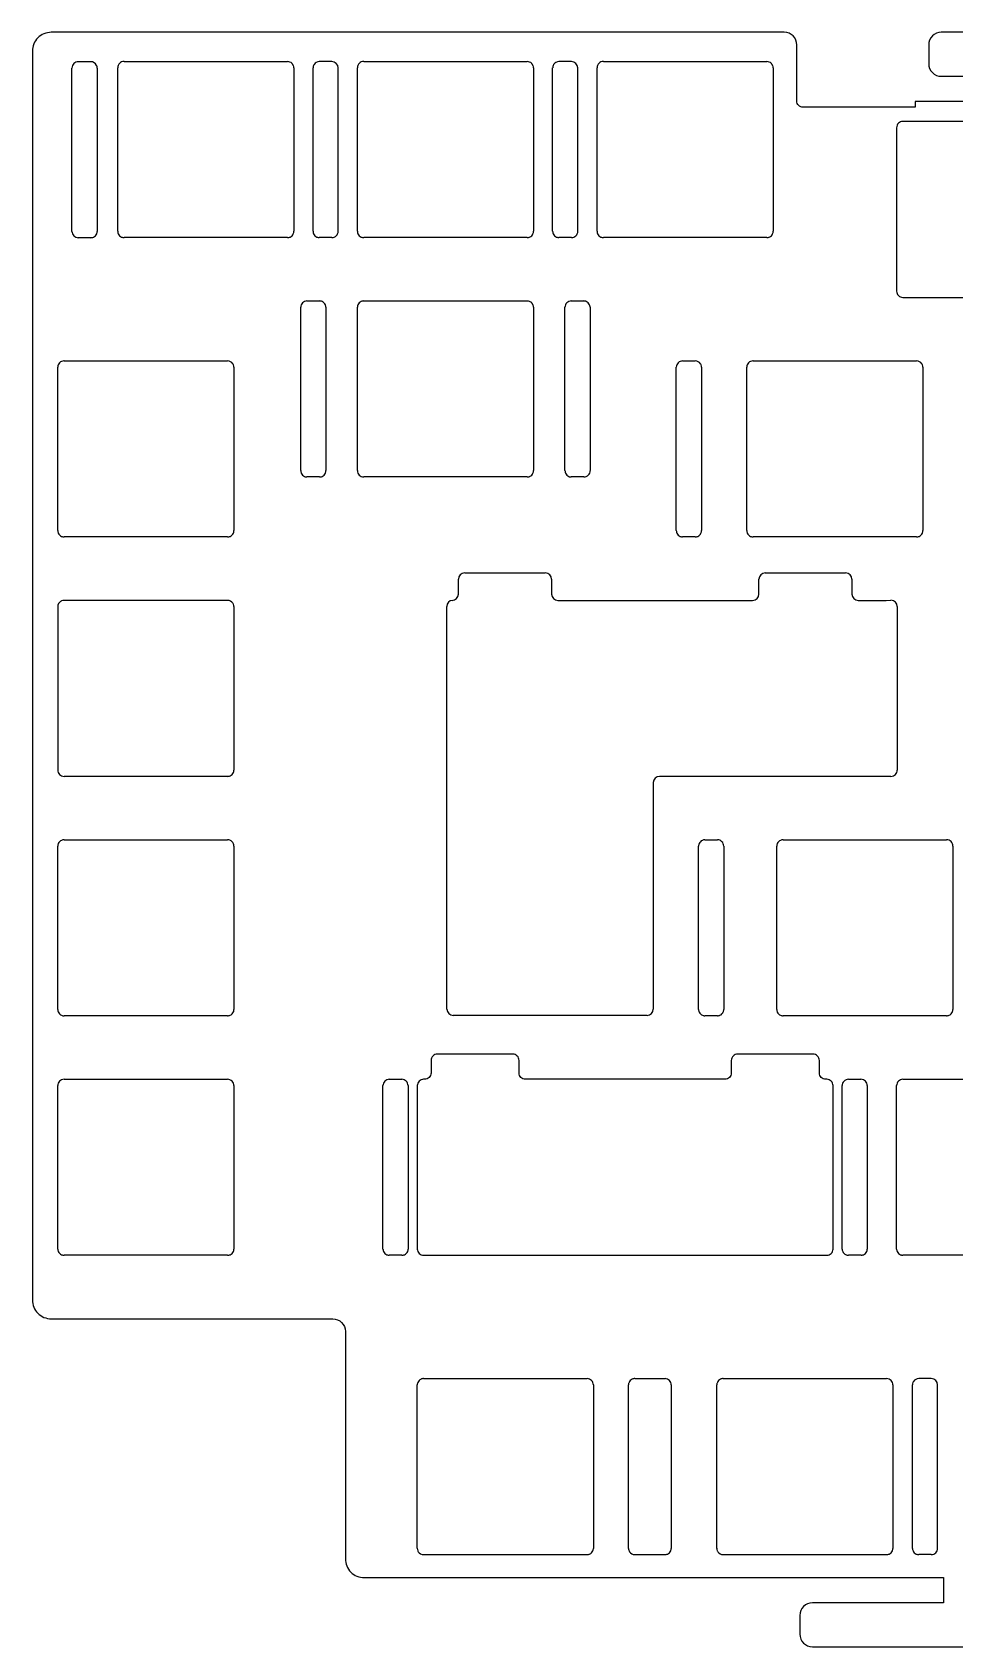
# Model space of a CAD drawing. Header units: millimetres. Extents: x -167 to 146, y -50 to 78.
# Drawn here: x -167.3 to -93.9, y -50 to 78.4 of the extents above; entities that cross this region are included whole.
import ezdxf

# ---------------------------------------------------------------- set-up
doc = ezdxf.new("R2010")
doc.units = ezdxf.units.MM
doc.layers.get('0').update_dxf_attribs({"linetype": 'CONTINUOUS'})

msp = doc.modelspace()

# ---------------------------------------------------------------- linework, layer by layer
for p, q in [((-162.6, 76.05), (-162.6, 76.05)), ((-159.96, 76.07), (-146.96, 76.07)), ((-146.61, 75.92), (-146.61, 75.92)), ((-140.91, 76.07), (-127.91, 76.07)), ((-127.56, 75.92), (-127.56, 75.92)), ((-121.86, 76.07), (-108.86, 76.07)), ((-108.51, 75.92), (-108.51, 75.92)), ((-164.1, 62.55), (-164.1, 75.55)), ((-162.1, 75.55), (-162.1, 62.55)), ((-160.46, 62.57), (-160.46, 75.56)), ((-146.46, 75.56), (-146.46, 62.57)), ((-144.94, 62.57), (-144.94, 75.56)), ((-142.94, 62.57), (-142.94, 75.56)), ((-141.41, 62.57), (-141.41, 75.56)), ((-127.41, 75.56), (-127.41, 62.57)), ((-125.89, 62.57), (-125.89, 75.56)), ((-123.89, 62.57), (-123.89, 75.56)), ((-122.36, 62.57), (-122.36, 75.56)), ((-108.36, 75.56), (-108.36, 62.57)), ((-162.6, 62.05), (-163.6, 62.05)), ((-146.96, 62.07), (-159.96, 62.07)), ((-143.44, 62.07), (-144.44, 62.07)), ((-127.91, 62.07), (-140.91, 62.07)), ((-124.39, 62.07), (-125.39, 62.07)), ((-108.86, 62.07), (-121.86, 62.07)), ((-145.92, 43.52), (-145.92, 56.52)), ((-145.42, 57.02), (-144.42, 57.02)), ((-143.92, 56.52), (-143.92, 43.52)), ((-141.41, 43.52), (-141.41, 56.52)), ((-140.91, 57.02), (-127.91, 57.02)), ((-127.56, 56.87), (-127.56, 56.87)), ((-127.41, 56.52), (-127.41, 43.52)), ((-124.91, 43.52), (-124.91, 56.52)), ((-124.41, 57.02), (-123.41, 57.02)), ((-122.91, 56.52), (-122.91, 43.52)), ((-165.23, 38.75), (-165.23, 51.75)), ((-164.74, 52.25), (-164.74, 52.25)), ((-164.73, 52.25), (-151.73, 52.25)), ((-151.23, 51.75), (-151.23, 38.75)), ((-116.06, 38.75), (-116.06, 51.75)), ((-115.56, 52.25), (-114.56, 52.25)), ((-114.06, 51.75), (-114.06, 38.75)), ((-110.46, 38.75), (-110.46, 51.75)), ((-109.97, 52.25), (-109.97, 52.25)), ((-109.96, 52.25), (-96.96, 52.25)), ((-96.46, 51.75), (-96.46, 38.75)), ((-144.42, 43.02), (-145.42, 43.02)), ((-127.91, 43.02), (-140.91, 43.02)), ((-123.41, 43.02), (-124.41, 43.02)), ((-123.06, 43.16), (-123.06, 43.16)), ((-151.73, 38.25), (-164.73, 38.25)), ((-114.56, 38.25), (-115.56, 38.25)), ((-96.96, 38.25), (-109.96, 38.25)), ((-133.38, 33.7), (-133.38, 34.89)), ((-132.88, 35.39), (-126.48, 35.39)), ((-125.98, 34.89), (-125.98, 33.7)), ((-109.5, 33.7), (-109.5, 34.89)), ((-109, 35.39), (-102.6, 35.39)), ((-102.1, 34.89), (-102.1, 33.7)), ((-165.23, 32.7), (-165.23, 19.7)), ((-165.23, 32.7), (-165.23, 32.7)), ((-151.73, 33.2), (-164.73, 33.2)), ((-151.73, 33.2), (-151.73, 33.2)), ((-151.23, 32.71), (-151.23, 32.71)), ((-151.23, 32.7), (-151.23, 19.7)), ((-134.3, 0.68), (-134.3, 32.7)), ((-125.48, 33.2), (-110, 33.2)), ((-101.6, 33.2), (-99.37, 33.2)), ((-99.37, 33.2), (-99, 33.21)), ((-98.5, 32.71), (-98.5, 19.7)), ((-151.73, 19.2), (-164.73, 19.2)), ((-117.89, 18.7), (-117.89, 0.68)), ((-99, 19.2), (-117.39, 19.2)), ((-164.73, 14.15), (-151.73, 14.15)), ((-113.79, 14.15), (-112.79, 14.15)), ((-107.58, 14.15), (-94.58, 14.15)), ((-165.23, 0.65), (-165.23, 13.65)), ((-151.37, 14.01), (-151.37, 14.01)), ((-151.23, 13.65), (-151.23, 0.65)), ((-114.29, 0.65), (-114.29, 13.65)), ((-112.44, 14.01), (-112.44, 14.01)), ((-112.29, 13.65), (-112.29, 0.65)), ((-108.08, 0.65), (-108.08, 13.65)), ((-94.08, 13.65), (-94.08, 0.65)), ((-151.73, 0.15), (-164.73, 0.15)), ((-118.39, 0.18), (-133.8, 0.18)), ((-112.79, 0.15), (-113.79, 0.15)), ((-94.58, 0.15), (-107.58, 0.15)), ((-164.73, -4.9), (-151.73, -4.9)), ((-151.37, -5.04), (-151.37, -5.04)), ((-138.88, -4.9), (-137.88, -4.9)), ((-137.52, -5.04), (-137.52, -5.04)), ((-102.38, -4.9), (-101.38, -4.9)), ((-101.02, -5.04), (-101.02, -5.04)), ((-98.05, -4.9), (-85.05, -4.9)), ((-165.23, -18.4), (-165.23, -5.4)), ((-151.23, -5.4), (-151.23, -18.4)), ((-139.38, -18.4), (-139.38, -5.4)), ((-137.38, -5.4), (-137.38, -18.4)), ((-102.88, -18.4), (-102.88, -5.4)), ((-100.88, -5.4), (-100.88, -18.4)), ((-98.55, -18.4), (-98.55, -5.4)), ((-151.73, -18.9), (-164.73, -18.9)), ((-137.88, -18.9), (-138.88, -18.9)), ((-101.38, -18.9), (-102.38, -18.9)), ((-85.05, -18.9), (-98.05, -18.9)), ((-136.65, -42.21), (-136.65, -29.21)), ((-136.15, -28.71), (-123.15, -28.71)), ((-122.8, -28.86), (-122.8, -28.86)), ((-122.65, -29.21), (-122.65, -42.21)), ((-119.86, -42.21), (-119.86, -29.21)), ((-119.36, -28.71), (-116.96, -28.71)), ((-116.46, -29.21), (-116.46, -42.21)), ((-112.84, -42.21), (-112.84, -29.21)), ((-112.34, -28.71), (-99.34, -28.71)), ((-98.99, -28.86), (-98.99, -28.86)), ((-98.84, -29.21), (-98.84, -42.21)), ((-97.29, -42.21), (-97.29, -29.21)), ((-95.29, -42.21), (-95.29, -29.21)), ((-136.15, -42.71), (-123.15, -42.71)), ((-136.15, -42.71), (-136.15, -42.71)), ((-119.36, -42.71), (-116.96, -42.71)), ((-119.36, -42.71), (-119.36, -42.71)), ((-112.34, -42.71), (-99.34, -42.71)), ((-112.34, -42.71), (-112.34, -42.71)), ((-95.79, -42.71), (-96.79, -42.71))]:
    msp.add_line(p, q)
for points in [[(-84.58, 72.89), (-97.07, 72.89), (-97.07, 72.43), (-105.98, 72.43, -0.414214), (-106.48, 72.93), (-106.48, 77.39, 0.414214), (-107.48, 78.39), (-165.75, 78.39, 0.414214), (-167.25, 76.89), (-167.25, -22.45, 0.414214), (-165.75, -23.95), (-143.37, -23.95, -0.414214), (-142.37, -24.95), (-142.37, -43.04, 0.414214), (-140.87, -44.54), (-94.82, -44.54), (-94.82, -46.54), (-105.24, -46.54, 0.414214), (-106.24, -47.54), (-106.24, -49.04, 0.414214), (-105.24, -50.04), (-81.79, -50.04, 0.414214)], [(-71.55, 78.39), (-95, 78.39, 0.414214), (-96, 77.39), (-96, 75.89, 0.414214), (-95, 74.89), (-84.58, 74.89)]]:
    msp.add_lwpolyline(points, format="xyb")
for points in [[(-56.95, 54.3, 0.414214), (-56.45, 53.8), (-50.45, 53.8, 0.414214), (-49.95, 54.3), (-49.95, 70.8, 0.414214), (-50.45, 71.3), (-98.05, 71.3, 0.414214), (-98.55, 70.8), (-98.55, 57.8, 0.414214), (-98.05, 57.3), (-57.45, 57.3, -0.414214), (-56.95, 56.8)], [(-135.06, -2.9, 0.414214), (-135.56, -3.4), (-135.56, -4.4, -0.414214), (-136.06, -4.9), (-136.15, -4.9, 0.414214), (-136.65, -5.4), (-136.65, -18.4, 0.414214), (-136.15, -18.9), (-104.1, -18.9, 0.414214), (-103.6, -18.4), (-103.6, -5.4, 0.414214), (-104.1, -4.9), (-104.19, -4.9, -0.414214), (-104.69, -4.4), (-104.69, -3.4, 0.414214), (-105.19, -2.9), (-111.19, -2.9, 0.414214), (-111.69, -3.4), (-111.69, -4.4, -0.414214), (-112.19, -4.9), (-128.06, -4.9, -0.414214), (-128.56, -4.4), (-128.56, -3.4, 0.414214), (-129.06, -2.9)]]:
    msp.add_lwpolyline(points, format="xyb", close=True)
for centre, radius, start, end in [((-162.6, 75.55), 0.5, 23.9419, 89.9937), ((-146.97, 75.56), 0.502, 22.5407, 44.9265), ((-144.44, 75.56), 0.502, 147.1615, 157.4693), ((-144.44, 75.56), 0.5, 89.9985, 147.1271), ((-144.44, 75.56), 0.502, 147.1501, 147.1615), ((-144.44, 75.56), 0.5, 89.9871, 89.9985), ((-143.44, 75.56), 0.5, 0.0136, 89.9807), ((-127.92, 75.56), 0.502, 22.5407, 44.9265), ((-125.39, 75.56), 0.502, 147.1615, 157.4693), ((-125.39, 75.56), 0.5, 89.9985, 147.1271), ((-125.39, 75.56), 0.502, 147.1501, 147.1615), ((-125.39, 75.56), 0.5, 89.9871, 89.9985), ((-124.39, 75.56), 0.5, 0.0136, 89.9807), ((-108.87, 75.56), 0.502, 22.5407, 44.9265), ((-146.97, 75.56), 0.502, 21.6645, 22.5407), ((-146.96, 75.56), 0.5, -0.0003, 21.6202), ((-144.44, 75.57), 0.499, 157.4817, 180.0186), ((-127.92, 75.56), 0.502, 21.6645, 22.5407), ((-127.91, 75.56), 0.5, -0.0003, 21.6202), ((-125.39, 75.57), 0.499, 157.4817, 180.0186), ((-108.87, 75.56), 0.502, 21.6645, 22.5407), ((-108.86, 75.56), 0.5, -0.0003, 21.6202), ((-127.92, 56.51), 0.502, 22.5407, 44.9265), ((-127.92, 56.51), 0.502, 21.6645, 22.5407), ((-127.91, 56.52), 0.5, -0.0003, 21.6202), ((-164.73, 51.75), 0.502, 112.5415, 134.9263), ((-164.73, 51.75), 0.499, 90.9692, 112.5116), ((-151.73, 51.75), 0.5, 89.9901, 90.0015), ((-151.73, 51.75), 0.5, 32.8438, 89.9901), ((-151.73, 51.75), 0.502, 32.8094, 32.8209), ((-151.73, 51.75), 0.502, 22.5307, 32.8094), ((-151.73, 51.75), 0.5, 21.6242, 22.5038), ((-151.73, 51.75), 0.5, -0.0017, 21.6242), ((-115.56, 51.75), 0.502, 112.5416, 134.9377), ((-115.56, 51.75), 0.499, 90.9682, 112.5125), ((-114.56, 51.75), 0.5, 89.9901, 90.0015), ((-114.56, 51.75), 0.5, 32.8438, 89.9901), ((-114.56, 51.75), 0.502, 32.8094, 32.8208), ((-114.56, 51.75), 0.502, 22.5308, 32.8094), ((-114.56, 51.75), 0.5, 21.6242, 22.5038), ((-114.56, 51.75), 0.5, -0.0017, 21.6242), ((-109.96, 51.75), 0.502, 112.5415, 134.9263), ((-109.96, 51.75), 0.499, 90.9692, 112.5116), ((-96.96, 51.75), 0.5, 89.9901, 90.0015), ((-96.96, 51.75), 0.5, 32.8438, 89.9901), ((-96.96, 51.75), 0.502, 32.8094, 32.8209), ((-96.96, 51.75), 0.502, 22.5307, 32.8094), ((-96.96, 51.75), 0.5, 21.6242, 22.5038), ((-96.96, 51.75), 0.5, -0.0017, 21.6242), ((-123.41, 43.52), 0.5, 269.9997, 291.6202), ((-123.41, 43.52), 0.502, 291.6645, 292.5407), ((-123.41, 43.52), 0.502, 292.5407, 314.9265), ((-132.88, 34.89), 0.5, 90, 180), ((-126.48, 34.89), 0.5, 0, 90), ((-109, 34.89), 0.5, 90, 180), ((-102.6, 34.89), 0.5, 0, 90), ((-133.88, 33.7), 0.5, 270, 360), ((-125.48, 33.7), 0.5, 180, 270), ((-110, 33.7), 0.5, 270, 360), ((-101.6, 33.7), 0.5, 180, 270), ((-164.73, 32.7), 0.5, 122.8438, 179.9901), ((-164.73, 32.7), 0.502, 112.5305, 122.8096), ((-164.73, 32.7), 0.5, 122.8323, 122.8438), ((-164.73, 32.7), 0.499, 89.9814, 112.5068), ((-151.73, 32.7), 0.5, 32.8438, 89.9901), ((-151.73, 32.7), 0.5, 32.8323, 32.8438), ((-151.73, 32.7), 0.502, 22.5305, 32.8096), ((-151.73, 32.7), 0.499, 0.9692, 22.5001), ((-99, 32.71), 0.5, 0.0002, 90), ((-99, 19.7), 0.5, -90, 0.0002), ((-117.39, 18.7), 0.5, 90, 180), ((-151.73, 13.65), 0.502, 22.5407, 44.9265), ((-151.73, 13.65), 0.502, 21.6645, 22.5407), ((-151.73, 13.65), 0.5, -0.0003, 21.6202), ((-112.79, 13.65), 0.502, 22.5407, 44.9265), ((-112.79, 13.65), 0.502, 21.6645, 22.5407), ((-112.79, 13.65), 0.5, -0.0003, 21.6202), ((-133.8, 0.68), 0.5, 180, 270), ((-118.39, 0.68), 0.5, 270, 360), ((-151.73, -5.4), 0.502, 22.5407, 44.9265), ((-137.88, -5.4), 0.502, 22.5404, 44.9266), ((-101.38, -5.4), 0.502, 22.5404, 44.9266), ((-151.73, -5.4), 0.502, 21.6645, 22.5407), ((-151.73, -5.4), 0.5, -0.0003, 21.6202), ((-137.88, -5.4), 0.502, 21.7071, 22.5404), ((-137.88, -5.4), 0.5, 0, 21.6635), ((-101.38, -5.4), 0.502, 21.7071, 22.5404), ((-101.38, -5.4), 0.5, 0, 21.6635), ((-123.15, -29.21), 0.502, 22.5404, 44.9266), ((-123.15, -29.21), 0.502, 21.7072, 22.5404), ((-123.15, -29.21), 0.5, 0, 21.6635), ((-99.34, -29.21), 0.502, 22.5404, 44.9266), ((-99.34, -29.21), 0.502, 21.7072, 22.5404), ((-99.34, -29.21), 0.5, 0, 21.6635), ((-96.79, -29.21), 0.499, 157.4818, 180.0186), ((-96.79, -29.21), 0.502, 147.1616, 157.4577), ((-96.79, -29.21), 0.5, 89.9985, 147.1386), ((-96.79, -29.21), 0.5, 89.9871, 89.9985), ((-95.79, -29.21), 0.5, 0.0136, 89.9807), ((-136.15, -42.21), 0.499, 179.9814, 202.5068), ((-112.34, -42.21), 0.499, 179.9814, 202.5068), ((-136.15, -42.21), 0.502, 202.5303, 212.7752), ((-136.15, -42.21), 0.5, 212.809, 269.99), ((-136.15, -42.21), 0.5, 212.7975, 212.809), ((-119.36, -42.21), 0.5, 212.8438, 269.9901), ((-112.34, -42.21), 0.502, 202.5303, 212.7752), ((-112.34, -42.21), 0.5, 212.809, 269.99), ((-112.34, -42.21), 0.5, 212.7975, 212.809)]:
    msp.add_arc(centre, radius, start, end)
for centre, major_axis, ratio, start_param, end_param in [((-146.92, 75.66), (-0.413, 0.173), 0.875966, 4.273687, 5.157863), ((-127.87, 75.66), (-0.413, 0.173), 0.875966, 4.273687, 5.157863), ((-108.82, 75.66), (-0.413, 0.173), 0.875966, 4.273687, 5.157863), ((-127.87, 56.61), (-0.413, 0.173), 0.875966, 4.273687, 5.157863), ((-164.83, 51.79), (0.173, 0.413), 0.875966, 1.132094, 2.016271), ((-164.73, 51.76), (-0.489, -0.097), 0.996977, 4.515032, 4.531901), ((-115.66, 51.79), (-0.173, -0.413), 0.876756, 4.274131, 5.157544), ((-110.06, 51.79), (0.173, 0.413), 0.875966, 1.132094, 2.016271), ((-109.96, 51.76), (-0.489, -0.099), 0.997033, 4.51097, 4.527839), ((-123.31, 43.47), (0.173, 0.413), 0.875966, 4.273687, 5.157863), ((-151.73, 32.7), (-0.425, -0.265), 0.99844, 2.58535, 2.602161), ((-133.88, 32.7), (0, -0.5), 0.839103, 3.141593, 4.712389), ((-151.69, 13.75), (-0.413, 0.173), 0.875966, 4.273687, 5.157863), ((-112.75, 13.75), (-0.413, 0.173), 0.875966, 4.273687, 5.157863), ((-151.69, -5.3), (-0.413, 0.173), 0.875966, 4.273687, 5.157863), ((-137.84, -5.3), (-0.413, 0.173), 0.875966, 4.273687, 5.157863), ((-101.34, -5.3), (-0.413, 0.173), 0.875966, 4.273687, 5.157863), ((-123.11, -29.11), (-0.413, 0.173), 0.875966, 4.273687, 5.157863), ((-99.3, -29.11), (-0.413, 0.173), 0.875966, 4.273687, 5.157863)]:
    msp.add_ellipse(centre, major_axis=major_axis, ratio=ratio, start_param=start_param, end_param=end_param)
for points, knots in [([(-163.6, 76.05), (-163.66, 76.05), (-163.73, 76.04), (-163.79, 76.02), (-163.79, 76.02), (-163.85, 75.99), (-163.9, 75.95), (-163.95, 75.91), (-163.95, 75.91), (-164.04, 75.82), (-164.1, 75.69), (-164.1, 75.55)], [-6166.7919578, -6166.7919578, -6166.7919578, -6166.7919578, -6166.5943393, -6166.5943393, -6166.5942387, -6166.5942387, -6166.3968975, -6166.3968975, -6166.3967965, -6166.3967965, -6165.9940803, -6165.9940803, -6165.9940803, -6165.9940803]), ([(-162.6, 76.05), (-162.65, 76.05), (-162.71, 76.05), (-163.06, 76.05), (-163.33, 76.05), (-163.6, 76.05)], [0.05656131, 0.05656131, 0.05656131, 0.05656131, 0.06750086, 0.06750086, 0.1030079, 0.1030079, 0.1030079, 0.1030079]), ([(-159.96, 76.07), (-160.03, 76.07), (-160.1, 76.05), (-160.16, 76.03), (-160.16, 76.03), (-160.22, 76), (-160.27, 75.96), (-160.32, 75.92), (-160.32, 75.92), (-160.41, 75.83), (-160.46, 75.7), (-160.46, 75.56)], [-4537.7568865, -4537.7568865, -4537.7568865, -4537.7568865, -4537.559372, -4537.559372, -4537.5592714, -4537.5592714, -4537.3619437, -4537.3619437, -4537.3618428, -4537.3618428, -4536.9589968, -4536.9589968, -4536.9589968, -4536.9589968]), ([(-143.44, 76.07), (-143.74, 76.07), (-144.04, 76.07), (-144.38, 76.07), (-144.41, 76.07), (-144.44, 76.07)], [0, 0, 0, 0, 0.0904295, 0.0904295, 0.1014512, 0.1014512, 0.1014512, 0.1014512]), ([(-140.91, 76.07), (-140.98, 76.07), (-141.05, 76.05), (-141.11, 76.03), (-141.11, 76.03), (-141.17, 76), (-141.22, 75.96), (-141.27, 75.92), (-141.27, 75.92), (-141.36, 75.83), (-141.41, 75.7), (-141.41, 75.56)], [-4482.5665631, -4482.5665631, -4482.5665631, -4482.5665631, -4482.3690486, -4482.3690486, -4482.368948, -4482.368948, -4482.1716204, -4482.1716204, -4482.1715194, -4482.1715194, -4481.7686735, -4481.7686735, -4481.7686735, -4481.7686735]), ([(-124.39, 76.07), (-124.69, 76.07), (-124.99, 76.07), (-125.33, 76.07), (-125.36, 76.07), (-125.39, 76.07)], [0, 0, 0, 0, 0.0904295, 0.0904295, 0.1014512, 0.1014512, 0.1014512, 0.1014512]), ([(-121.86, 76.07), (-121.93, 76.07), (-122, 76.05), (-122.06, 76.03), (-122.06, 76.03), (-122.12, 76), (-122.17, 75.96), (-122.22, 75.92), (-122.22, 75.92), (-122.31, 75.83), (-122.36, 75.7), (-122.36, 75.56)], [-4427.3762397, -4427.3762397, -4427.3762397, -4427.3762397, -4427.1787252, -4427.1787252, -4427.1786247, -4427.1786247, -4426.981297, -4426.981297, -4426.9811961, -4426.9811961, -4426.5783501, -4426.5783501, -4426.5783501, -4426.5783501]), ([(-162.1, 75.55), (-162.1, 75.59), (-162.1, 75.62), (-162.12, 75.7), (-162.13, 75.74), (-162.14, 75.76)], [0, 0, 0, 0, 0.01047892, 0.01047892, 0.02420166, 0.02420166, 0.02420166, 0.02420166]), ([(-164.1, 62.55), (-164.1, 62.49), (-164.08, 62.42), (-164.06, 62.36), (-164.06, 62.36), (-164.03, 62.3), (-164, 62.25), (-163.95, 62.2), (-163.95, 62.2), (-163.86, 62.11), (-163.73, 62.05), (-163.6, 62.05)], [-6152.9940817, -6152.9940817, -6152.9940817, -6152.9940817, -6152.7964636, -6152.7964636, -6152.796363, -6152.796363, -6152.5990221, -6152.5990221, -6152.5989211, -6152.5989211, -6152.1962057, -6152.1962057, -6152.1962057, -6152.1962057]), ([(-162.6, 62.05), (-162.56, 62.05), (-162.53, 62.06), (-162.46, 62.07), (-162.43, 62.08), (-162.33, 62.12), (-162.28, 62.16), (-162.2, 62.25), (-162.16, 62.3), (-162.12, 62.39), (-162.11, 62.42), (-162.1, 62.49), (-162.1, 62.52), (-162.1, 62.55)], [0, 0, 0, 0, 0.01027203, 0.01027203, 0.02051705, 0.02051705, 0.04147903, 0.04147903, 0.06431787, 0.06431787, 0.0765734, 0.0765734, 0.08888756, 0.08888756, 0.08888756, 0.08888756]), ([(-160.46, 62.57), (-160.46, 62.53), (-160.46, 62.5), (-160.45, 62.43), (-160.44, 62.4), (-160.39, 62.3), (-160.36, 62.25), (-160.27, 62.17), (-160.22, 62.13), (-160.13, 62.09), (-160.1, 62.08), (-160.03, 62.07), (-160, 62.07), (-159.96, 62.07)], [0, 0, 0, 0, 0.01027008, 0.01027008, 0.02053614, 0.02053614, 0.04201602, 0.04201602, 0.06606367, 0.06606367, 0.07896029, 0.07896029, 0.09191848, 0.09191848, 0.09191848, 0.09191848]), ([(-146.96, 62.07), (-146.93, 62.07), (-146.9, 62.07), (-146.83, 62.08), (-146.8, 62.09), (-146.7, 62.13), (-146.65, 62.17), (-146.56, 62.26), (-146.53, 62.31), (-146.49, 62.4), (-146.48, 62.43), (-146.47, 62.5), (-146.46, 62.53), (-146.46, 62.57)], [0, 0, 0, 0, 0.01027007, 0.01027007, 0.02053614, 0.02053614, 0.04201604, 0.04201604, 0.06606375, 0.06606375, 0.0789604, 0.0789604, 0.09191862, 0.09191862, 0.09191862, 0.09191862]), ([(-144.94, 62.57), (-144.94, 62.53), (-144.94, 62.5), (-144.92, 62.43), (-144.91, 62.4), (-144.87, 62.31), (-144.84, 62.26), (-144.76, 62.17), (-144.7, 62.13), (-144.61, 62.09), (-144.57, 62.08), (-144.51, 62.07), (-144.47, 62.07), (-144.44, 62.07)], [0, 0, 0, 0, 0.01010654, 0.01010654, 0.02016506, 0.02016506, 0.03892066, 0.03892066, 0.05567408, 0.05567408, 0.06368084, 0.06368084, 0.07169072, 0.07169072, 0.07169072, 0.07169072]), ([(-143.44, 62.07), (-143.31, 62.07), (-143.18, 62.12), (-143.09, 62.21), (-143.09, 62.21), (-143.04, 62.26), (-143, 62.31), (-142.98, 62.37), (-142.98, 62.37), (-142.95, 62.43), (-142.94, 62.5), (-142.94, 62.57)], [-7993.9558885, -7993.9558885, -7993.9558885, -7993.9558885, -7993.5531404, -7993.5531404, -7993.5530374, -7993.5530374, -7993.3557116, -7993.3557116, -7993.3556111, -7993.3556111, -7993.1579959, -7993.1579959, -7993.1579959, -7993.1579959]), ([(-141.41, 62.57), (-141.41, 62.53), (-141.41, 62.5), (-141.4, 62.43), (-141.39, 62.4), (-141.34, 62.3), (-141.31, 62.25), (-141.22, 62.17), (-141.17, 62.13), (-141.08, 62.09), (-141.05, 62.08), (-140.98, 62.07), (-140.95, 62.07), (-140.91, 62.07)], [0, 0, 0, 0, 0.01027008, 0.01027008, 0.02053614, 0.02053614, 0.04201602, 0.04201602, 0.06606367, 0.06606367, 0.07896029, 0.07896029, 0.09191848, 0.09191848, 0.09191848, 0.09191848]), ([(-127.91, 62.07), (-127.88, 62.07), (-127.85, 62.07), (-127.78, 62.08), (-127.75, 62.09), (-127.65, 62.13), (-127.6, 62.17), (-127.51, 62.26), (-127.48, 62.31), (-127.44, 62.4), (-127.43, 62.43), (-127.42, 62.5), (-127.41, 62.53), (-127.41, 62.57)], [0, 0, 0, 0, 0.01027007, 0.01027007, 0.02053614, 0.02053614, 0.04201604, 0.04201604, 0.06606375, 0.06606375, 0.0789604, 0.0789604, 0.09191862, 0.09191862, 0.09191862, 0.09191862]), ([(-125.89, 62.57), (-125.89, 62.53), (-125.89, 62.5), (-125.87, 62.43), (-125.86, 62.4), (-125.82, 62.31), (-125.79, 62.26), (-125.71, 62.17), (-125.65, 62.13), (-125.56, 62.09), (-125.52, 62.08), (-125.46, 62.07), (-125.42, 62.07), (-125.39, 62.07)], [0, 0, 0, 0, 0.01010654, 0.01010654, 0.02016506, 0.02016506, 0.03892066, 0.03892066, 0.05567408, 0.05567408, 0.06368084, 0.06368084, 0.07169072, 0.07169072, 0.07169072, 0.07169072]), ([(-124.39, 62.07), (-124.26, 62.07), (-124.13, 62.12), (-124.04, 62.21), (-124.04, 62.21), (-123.99, 62.26), (-123.95, 62.31), (-123.93, 62.37), (-123.93, 62.37), (-123.9, 62.43), (-123.89, 62.5), (-123.89, 62.57)], [-8025.1258717, -8025.1258717, -8025.1258717, -8025.1258717, -8024.7231236, -8024.7231236, -8024.7230207, -8024.7230207, -8024.5256948, -8024.5256948, -8024.5255944, -8024.5255944, -8024.3279791, -8024.3279791, -8024.3279791, -8024.3279791]), ([(-122.36, 62.57), (-122.36, 62.53), (-122.36, 62.5), (-122.35, 62.43), (-122.34, 62.4), (-122.29, 62.3), (-122.26, 62.25), (-122.17, 62.17), (-122.12, 62.13), (-122.03, 62.09), (-122, 62.08), (-121.93, 62.07), (-121.9, 62.07), (-121.86, 62.07)], [0, 0, 0, 0, 0.01027008, 0.01027008, 0.02053614, 0.02053614, 0.04201602, 0.04201602, 0.06606367, 0.06606367, 0.07896029, 0.07896029, 0.09191848, 0.09191848, 0.09191848, 0.09191848]), ([(-108.86, 62.07), (-108.83, 62.07), (-108.8, 62.07), (-108.73, 62.08), (-108.7, 62.09), (-108.6, 62.13), (-108.55, 62.17), (-108.46, 62.26), (-108.43, 62.31), (-108.39, 62.4), (-108.38, 62.43), (-108.37, 62.5), (-108.36, 62.53), (-108.36, 62.57)], [0, 0, 0, 0, 0.01027007, 0.01027007, 0.02053614, 0.02053614, 0.04201604, 0.04201604, 0.06606375, 0.06606375, 0.0789604, 0.0789604, 0.09191862, 0.09191862, 0.09191862, 0.09191862]), ([(-145.42, 57.02), (-145.48, 57.02), (-145.55, 57), (-145.61, 56.98), (-145.61, 56.98), (-145.67, 56.95), (-145.72, 56.91), (-145.77, 56.87), (-145.77, 56.87), (-145.86, 56.78), (-145.92, 56.65), (-145.92, 56.52)], [-8375.9452371, -8375.9452371, -8375.9452371, -8375.9452371, -8375.7477226, -8375.7477226, -8375.747622, -8375.747622, -8375.5502944, -8375.5502944, -8375.5501934, -8375.5501934, -8375.1473475, -8375.1473475, -8375.1473475, -8375.1473475]), ([(-143.92, 56.52), (-143.92, 56.55), (-143.92, 56.58), (-143.93, 56.65), (-143.94, 56.68), (-143.99, 56.78), (-144.03, 56.83), (-144.11, 56.91), (-144.16, 56.95), (-144.25, 56.99), (-144.28, 57), (-144.35, 57.01), (-144.38, 57.02), (-144.42, 57.02)], [0, 0, 0, 0, 0.01026968, 0.01026968, 0.02053538, 0.02053538, 0.04201613, 0.04201613, 0.06606352, 0.06606352, 0.07896, 0.07896, 0.09191805, 0.09191805, 0.09191805, 0.09191805]), ([(-140.91, 57.02), (-140.95, 57.02), (-140.98, 57.01), (-141.05, 57), (-141.08, 56.99), (-141.18, 56.95), (-141.23, 56.91), (-141.31, 56.82), (-141.35, 56.77), (-141.39, 56.68), (-141.4, 56.65), (-141.41, 56.58), (-141.41, 56.55), (-141.41, 56.52)], [0, 0, 0, 0, 0.01027009, 0.01027009, 0.02053615, 0.02053615, 0.04201605, 0.04201605, 0.06606375, 0.06606375, 0.07896039, 0.07896039, 0.0919186, 0.0919186, 0.0919186, 0.0919186]), ([(-124.41, 57.02), (-124.48, 57.02), (-124.54, 57), (-124.6, 56.98), (-124.6, 56.98), (-124.66, 56.95), (-124.72, 56.91), (-124.77, 56.87), (-124.77, 56.87), (-124.86, 56.78), (-124.91, 56.65), (-124.91, 56.52)], [-8392.5410094, -8392.5410094, -8392.5410094, -8392.5410094, -8392.3434949, -8392.3434949, -8392.3433944, -8392.3433944, -8392.1460667, -8392.1460667, -8392.1459658, -8392.1459658, -8391.7431198, -8391.7431198, -8391.7431198, -8391.7431198]), ([(-122.91, 56.52), (-122.91, 56.55), (-122.92, 56.58), (-122.93, 56.65), (-122.94, 56.68), (-122.98, 56.78), (-123.02, 56.83), (-123.11, 56.91), (-123.16, 56.95), (-123.25, 56.99), (-123.28, 57), (-123.34, 57.01), (-123.38, 57.02), (-123.41, 57.02)], [0, 0, 0, 0, 0.01026968, 0.01026968, 0.02053538, 0.02053538, 0.04201613, 0.04201613, 0.06606352, 0.06606352, 0.07896, 0.07896, 0.09191805, 0.09191805, 0.09191805, 0.09191805]), ([(-145.92, 43.52), (-145.92, 43.48), (-145.91, 43.45), (-145.9, 43.38), (-145.89, 43.35), (-145.85, 43.25), (-145.81, 43.2), (-145.72, 43.12), (-145.67, 43.08), (-145.58, 43.04), (-145.55, 43.03), (-145.48, 43.02), (-145.45, 43.02), (-145.42, 43.02)], [0, 0, 0, 0, 0.01026968, 0.01026968, 0.02053537, 0.02053537, 0.0420161, 0.0420161, 0.06606343, 0.06606343, 0.07895987, 0.07895987, 0.09191788, 0.09191788, 0.09191788, 0.09191788]), ([(-144.42, 43.02), (-144.38, 43.02), (-144.35, 43.02), (-144.28, 43.03), (-144.25, 43.04), (-144.15, 43.08), (-144.1, 43.12), (-144.02, 43.21), (-143.98, 43.26), (-143.94, 43.35), (-143.93, 43.38), (-143.92, 43.45), (-143.92, 43.48), (-143.92, 43.52)], [0, 0, 0, 0, 0.01027028, 0.01027028, 0.02053653, 0.02053653, 0.04201594, 0.04201594, 0.06606369, 0.06606369, 0.07896037, 0.07896037, 0.0919186, 0.0919186, 0.0919186, 0.0919186]), ([(-141.41, 43.52), (-141.41, 43.45), (-141.4, 43.38), (-141.38, 43.32), (-141.38, 43.32), (-141.35, 43.26), (-141.31, 43.21), (-141.27, 43.16), (-141.27, 43.16), (-141.18, 43.07), (-141.05, 43.02), (-140.91, 43.02)], [-4358.3880324, -4358.3880324, -4358.3880324, -4358.3880324, -4358.1905157, -4358.1905157, -4358.1904151, -4358.1904151, -4357.9930874, -4357.9930874, -4357.9929865, -4357.9929865, -4357.5901405, -4357.5901405, -4357.5901405, -4357.5901405]), ([(-127.91, 43.02), (-127.88, 43.02), (-127.85, 43.02), (-127.78, 43.03), (-127.75, 43.04), (-127.65, 43.08), (-127.6, 43.12), (-127.51, 43.21), (-127.48, 43.26), (-127.44, 43.35), (-127.43, 43.38), (-127.42, 43.45), (-127.41, 43.48), (-127.41, 43.52)], [0, 0, 0, 0, 0.01027007, 0.01027007, 0.02053614, 0.02053614, 0.04201604, 0.04201604, 0.06606376, 0.06606376, 0.07896042, 0.07896042, 0.09191864, 0.09191864, 0.09191864, 0.09191864]), ([(-124.91, 43.52), (-124.91, 43.48), (-124.91, 43.45), (-124.89, 43.38), (-124.88, 43.35), (-124.84, 43.25), (-124.8, 43.2), (-124.72, 43.12), (-124.67, 43.08), (-124.58, 43.04), (-124.55, 43.03), (-124.48, 43.02), (-124.45, 43.02), (-124.41, 43.02)], [0, 0, 0, 0, 0.01026968, 0.01026968, 0.02053536, 0.02053536, 0.04201611, 0.04201611, 0.06606347, 0.06606347, 0.07895994, 0.07895994, 0.09191797, 0.09191797, 0.09191797, 0.09191797]), ([(-165.23, 38.75), (-165.23, 38.72), (-165.22, 38.68), (-165.21, 38.62), (-165.2, 38.58), (-165.16, 38.49), (-165.12, 38.44), (-165.03, 38.35), (-164.98, 38.32), (-164.89, 38.28), (-164.86, 38.27), (-164.79, 38.26), (-164.76, 38.25), (-164.73, 38.25)], [0, 0, 0, 0, 0.01027008, 0.01027008, 0.02053614, 0.02053614, 0.04201602, 0.04201602, 0.06606368, 0.06606368, 0.0789603, 0.0789603, 0.09191849, 0.09191849, 0.09191849, 0.09191849]), ([(-151.73, 38.25), (-151.69, 38.25), (-151.66, 38.26), (-151.59, 38.27), (-151.56, 38.28), (-151.46, 38.32), (-151.41, 38.36), (-151.33, 38.45), (-151.29, 38.5), (-151.25, 38.59), (-151.24, 38.62), (-151.23, 38.69), (-151.23, 38.72), (-151.23, 38.75)], [0, 0, 0, 0, 0.01027007, 0.01027007, 0.02053614, 0.02053614, 0.04201603, 0.04201603, 0.06606374, 0.06606374, 0.0789604, 0.0789604, 0.09191862, 0.09191862, 0.09191862, 0.09191862]), ([(-116.06, 38.75), (-116.06, 38.72), (-116.05, 38.68), (-116.04, 38.62), (-116.03, 38.58), (-115.99, 38.49), (-115.95, 38.44), (-115.86, 38.35), (-115.81, 38.32), (-115.72, 38.28), (-115.69, 38.27), (-115.63, 38.26), (-115.59, 38.25), (-115.56, 38.25)], [0, 0, 0, 0, 0.01027008, 0.01027008, 0.02053614, 0.02053614, 0.04201602, 0.04201602, 0.06606368, 0.06606368, 0.0789603, 0.0789603, 0.09191849, 0.09191849, 0.09191849, 0.09191849]), ([(-114.56, 38.25), (-114.52, 38.25), (-114.49, 38.26), (-114.42, 38.27), (-114.39, 38.28), (-114.29, 38.32), (-114.24, 38.36), (-114.16, 38.45), (-114.12, 38.5), (-114.09, 38.59), (-114.08, 38.62), (-114.06, 38.69), (-114.06, 38.72), (-114.06, 38.75)], [0, 0, 0, 0, 0.01027007, 0.01027007, 0.02053614, 0.02053614, 0.04201603, 0.04201603, 0.06606374, 0.06606374, 0.0789604, 0.0789604, 0.09191862, 0.09191862, 0.09191862, 0.09191862]), ([(-110.46, 38.75), (-110.46, 38.72), (-110.45, 38.68), (-110.44, 38.62), (-110.43, 38.58), (-110.39, 38.49), (-110.35, 38.44), (-110.26, 38.35), (-110.21, 38.32), (-110.12, 38.28), (-110.09, 38.27), (-110.03, 38.26), (-109.99, 38.25), (-109.96, 38.25)], [0, 0, 0, 0, 0.01027008, 0.01027008, 0.02053614, 0.02053614, 0.04201602, 0.04201602, 0.06606368, 0.06606368, 0.0789603, 0.0789603, 0.09191849, 0.09191849, 0.09191849, 0.09191849]), ([(-96.96, 38.25), (-96.92, 38.25), (-96.89, 38.26), (-96.82, 38.27), (-96.79, 38.28), (-96.69, 38.32), (-96.64, 38.36), (-96.56, 38.45), (-96.52, 38.5), (-96.49, 38.59), (-96.48, 38.62), (-96.46, 38.69), (-96.46, 38.72), (-96.46, 38.75)], [0, 0, 0, 0, 0.01027007, 0.01027007, 0.02053614, 0.02053614, 0.04201603, 0.04201603, 0.06606374, 0.06606374, 0.0789604, 0.0789604, 0.09191862, 0.09191862, 0.09191862, 0.09191862]), ([(-165.23, 19.7), (-165.23, 19.64), (-165.21, 19.57), (-165.19, 19.51), (-165.19, 19.51), (-165.16, 19.45), (-165.13, 19.4), (-165.08, 19.35), (-165.08, 19.35), (-164.99, 19.26), (-164.86, 19.2), (-164.73, 19.2)], [-3468.9468413, -3468.9468413, -3468.9468413, -3468.9468413, -3468.7493246, -3468.7493246, -3468.749224, -3468.749224, -3468.5518964, -3468.5518964, -3468.5517954, -3468.5517954, -3468.1489495, -3468.1489495, -3468.1489495, -3468.1489495]), ([(-151.73, 19.2), (-151.69, 19.2), (-151.66, 19.21), (-151.59, 19.22), (-151.56, 19.23), (-151.46, 19.27), (-151.41, 19.31), (-151.33, 19.4), (-151.29, 19.45), (-151.25, 19.54), (-151.24, 19.57), (-151.23, 19.64), (-151.23, 19.67), (-151.23, 19.7)], [0, 0, 0, 0, 0.01027007, 0.01027007, 0.02053614, 0.02053614, 0.04201604, 0.04201604, 0.06606375, 0.06606375, 0.07896039, 0.07896039, 0.09191861, 0.09191861, 0.09191861, 0.09191861]), ([(-164.73, 14.15), (-164.76, 14.15), (-164.8, 14.15), (-164.86, 14.14), (-164.89, 14.12), (-164.99, 14.08), (-165.04, 14.04), (-165.13, 13.96), (-165.16, 13.91), (-165.2, 13.82), (-165.21, 13.79), (-165.22, 13.72), (-165.23, 13.69), (-165.23, 13.65)], [0, 0, 0, 0, 0.01027009, 0.01027009, 0.02053614, 0.02053614, 0.04201604, 0.04201604, 0.06606372, 0.06606372, 0.07896035, 0.07896035, 0.09191855, 0.09191855, 0.09191855, 0.09191855]), ([(-113.79, 14.15), (-113.82, 14.15), (-113.86, 14.15), (-113.92, 14.14), (-113.96, 14.12), (-114.05, 14.08), (-114.11, 14.04), (-114.19, 13.96), (-114.22, 13.91), (-114.26, 13.82), (-114.27, 13.79), (-114.29, 13.72), (-114.29, 13.69), (-114.29, 13.65)], [0, 0, 0, 0, 0.01027009, 0.01027009, 0.02053614, 0.02053614, 0.04201604, 0.04201604, 0.06606372, 0.06606372, 0.07896035, 0.07896035, 0.09191855, 0.09191855, 0.09191855, 0.09191855]), ([(-107.58, 14.15), (-107.61, 14.15), (-107.65, 14.15), (-107.71, 14.14), (-107.74, 14.12), (-107.84, 14.08), (-107.89, 14.04), (-107.98, 13.96), (-108.01, 13.91), (-108.05, 13.82), (-108.06, 13.79), (-108.07, 13.72), (-108.08, 13.69), (-108.08, 13.65)], [0, 0, 0, 0, 0.01026967, 0.01026967, 0.02053537, 0.02053537, 0.04201612, 0.04201612, 0.06606346, 0.06606346, 0.07895991, 0.07895991, 0.09191792, 0.09191792, 0.09191792, 0.09191792]), ([(-94.08, 13.65), (-94.08, 13.72), (-94.09, 13.78), (-94.11, 13.84), (-94.11, 13.84), (-94.14, 13.9), (-94.18, 13.96), (-94.22, 14.01), (-94.22, 14.01), (-94.32, 14.1), (-94.44, 14.15), (-94.58, 14.15)], [-9726.4899115, -9726.4899115, -9726.4899115, -9726.4899115, -9726.2923893, -9726.2923893, -9726.2922888, -9726.2922888, -9726.0949611, -9726.0949611, -9726.0948602, -9726.0948602, -9725.6920142, -9725.6920142, -9725.6920142, -9725.6920142]), ([(-165.23, 0.65), (-165.23, 0.59), (-165.21, 0.52), (-165.19, 0.46), (-165.19, 0.46), (-165.16, 0.4), (-165.13, 0.35), (-165.08, 0.3), (-165.08, 0.3), (-164.99, 0.21), (-164.86, 0.15), (-164.73, 0.15)], [-2764.5202154, -2764.5202154, -2764.5202154, -2764.5202154, -2764.3226986, -2764.3226986, -2764.3225981, -2764.3225981, -2764.1252704, -2764.1252704, -2764.1251695, -2764.1251695, -2763.7223235, -2763.7223235, -2763.7223235, -2763.7223235]), ([(-151.73, 0.15), (-151.69, 0.15), (-151.66, 0.16), (-151.59, 0.17), (-151.56, 0.18), (-151.46, 0.22), (-151.41, 0.26), (-151.33, 0.35), (-151.29, 0.4), (-151.25, 0.49), (-151.24, 0.52), (-151.23, 0.59), (-151.23, 0.62), (-151.23, 0.65)], [0, 0, 0, 0, 0.01027007, 0.01027007, 0.02053614, 0.02053614, 0.04201604, 0.04201604, 0.06606376, 0.06606376, 0.07896042, 0.07896042, 0.09191864, 0.09191864, 0.09191864, 0.09191864]), ([(-114.29, 0.65), (-114.29, 0.62), (-114.29, 0.58), (-114.27, 0.52), (-114.26, 0.48), (-114.22, 0.39), (-114.18, 0.34), (-114.1, 0.25), (-114.04, 0.22), (-113.95, 0.18), (-113.92, 0.17), (-113.86, 0.16), (-113.82, 0.15), (-113.79, 0.15)], [0, 0, 0, 0, 0.01027008, 0.01027008, 0.02053614, 0.02053614, 0.04201601, 0.04201601, 0.06606367, 0.06606367, 0.07896028, 0.07896028, 0.09191847, 0.09191847, 0.09191847, 0.09191847]), ([(-112.79, 0.15), (-112.76, 0.15), (-112.72, 0.16), (-112.65, 0.17), (-112.62, 0.18), (-112.53, 0.22), (-112.47, 0.26), (-112.39, 0.35), (-112.35, 0.4), (-112.32, 0.49), (-112.31, 0.52), (-112.29, 0.59), (-112.29, 0.62), (-112.29, 0.65)], [0, 0, 0, 0, 0.01027007, 0.01027007, 0.02053614, 0.02053614, 0.04201604, 0.04201604, 0.06606376, 0.06606376, 0.07896042, 0.07896042, 0.09191864, 0.09191864, 0.09191864, 0.09191864]), ([(-108.08, 0.65), (-108.08, 0.62), (-108.07, 0.58), (-108.06, 0.52), (-108.05, 0.48), (-108.01, 0.39), (-107.97, 0.34), (-107.88, 0.25), (-107.83, 0.22), (-107.74, 0.18), (-107.71, 0.17), (-107.64, 0.16), (-107.61, 0.15), (-107.58, 0.15)], [0, 0, 0, 0, 0.01026989, 0.01026989, 0.02053576, 0.02053576, 0.04201608, 0.04201608, 0.06606361, 0.06606361, 0.07896017, 0.07896017, 0.09191829, 0.09191829, 0.09191829, 0.09191829]), ([(-94.58, 0.15), (-94.54, 0.15), (-94.51, 0.16), (-94.44, 0.17), (-94.41, 0.18), (-94.31, 0.22), (-94.26, 0.26), (-94.18, 0.35), (-94.14, 0.4), (-94.1, 0.49), (-94.09, 0.52), (-94.08, 0.59), (-94.08, 0.62), (-94.08, 0.65)], [0, 0, 0, 0, 0.01027008, 0.01027008, 0.02053614, 0.02053614, 0.04201604, 0.04201604, 0.06606371, 0.06606371, 0.07896035, 0.07896035, 0.09191855, 0.09191855, 0.09191855, 0.09191855]), ([(-164.73, -4.9), (-164.79, -4.9), (-164.86, -4.91), (-164.92, -4.94), (-164.92, -4.94), (-164.98, -4.96), (-165.03, -5), (-165.08, -5.04), (-165.08, -5.04), (-165.17, -5.14), (-165.23, -5.27), (-165.23, -5.4)], [-4592.9472098, -4592.9472098, -4592.9472098, -4592.9472098, -4592.7496953, -4592.7496953, -4592.7495948, -4592.7495948, -4592.5522671, -4592.5522671, -4592.5521662, -4592.5521662, -4592.1493202, -4592.1493202, -4592.1493202, -4592.1493202]), ([(-138.88, -4.9), (-138.94, -4.9), (-139.01, -4.91), (-139.07, -4.94), (-139.07, -4.94), (-139.13, -4.96), (-139.18, -5), (-139.23, -5.04), (-139.23, -5.04), (-139.32, -5.14), (-139.38, -5.27), (-139.38, -5.4)], [-2003.2729471, -2003.2729471, -2003.2729471, -2003.2729471, -2003.0754326, -2003.0754326, -2003.075332, -2003.075332, -2002.8780044, -2002.8780044, -2002.8779034, -2002.8779034, -2002.4750575, -2002.4750575, -2002.4750575, -2002.4750575]), ([(-102.38, -4.9), (-102.44, -4.9), (-102.51, -4.91), (-102.57, -4.94), (-102.57, -4.94), (-102.63, -4.96), (-102.68, -5), (-102.73, -5.04), (-102.73, -5.04), (-102.82, -5.14), (-102.88, -5.27), (-102.88, -5.4)], [-2034.463268, -2034.463268, -2034.463268, -2034.463268, -2034.2657536, -2034.2657536, -2034.265653, -2034.265653, -2034.0683253, -2034.0683253, -2034.0682244, -2034.0682244, -2033.6653784, -2033.6653784, -2033.6653784, -2033.6653784]), ([(-98.05, -4.9), (-98.12, -4.9), (-98.18, -4.91), (-98.24, -4.94), (-98.24, -4.94), (-98.3, -4.96), (-98.36, -5), (-98.41, -5.04), (-98.41, -5.04), (-98.5, -5.14), (-98.55, -5.27), (-98.55, -5.4)], [-1960.0826261, -1960.0826261, -1960.0826261, -1960.0826261, -1959.8851117, -1959.8851117, -1959.8850111, -1959.8850111, -1959.6876834, -1959.6876834, -1959.6875825, -1959.6875825, -1959.2847365, -1959.2847365, -1959.2847365, -1959.2847365]), ([(-165.23, -18.4), (-165.23, -18.43), (-165.22, -18.47), (-165.21, -18.53), (-165.2, -18.57), (-165.16, -18.66), (-165.12, -18.71), (-165.03, -18.8), (-164.98, -18.83), (-164.89, -18.87), (-164.86, -18.88), (-164.79, -18.89), (-164.76, -18.9), (-164.73, -18.9)], [0, 0, 0, 0, 0.01027008, 0.01027008, 0.02053614, 0.02053614, 0.04201602, 0.04201602, 0.06606369, 0.06606369, 0.07896032, 0.07896032, 0.09191852, 0.09191852, 0.09191852, 0.09191852]), ([(-151.73, -18.9), (-151.69, -18.9), (-151.66, -18.89), (-151.59, -18.88), (-151.56, -18.87), (-151.46, -18.83), (-151.41, -18.79), (-151.33, -18.7), (-151.29, -18.65), (-151.25, -18.56), (-151.24, -18.53), (-151.23, -18.46), (-151.23, -18.43), (-151.23, -18.4)], [0, 0, 0, 0, 0.01027007, 0.01027007, 0.02053613, 0.02053613, 0.04201603, 0.04201603, 0.06606373, 0.06606373, 0.07896039, 0.07896039, 0.0919186, 0.0919186, 0.0919186, 0.0919186]), ([(-139.38, -18.4), (-139.38, -18.43), (-139.37, -18.47), (-139.36, -18.53), (-139.35, -18.57), (-139.31, -18.66), (-139.27, -18.71), (-139.18, -18.8), (-139.13, -18.83), (-139.04, -18.87), (-139.01, -18.88), (-138.94, -18.89), (-138.91, -18.9), (-138.88, -18.9)], [0, 0, 0, 0, 0.01027008, 0.01027008, 0.02053614, 0.02053614, 0.04201602, 0.04201602, 0.06606369, 0.06606369, 0.07896032, 0.07896032, 0.09191852, 0.09191852, 0.09191852, 0.09191852]), ([(-137.88, -18.9), (-137.84, -18.9), (-137.81, -18.89), (-137.74, -18.88), (-137.71, -18.87), (-137.61, -18.83), (-137.56, -18.79), (-137.48, -18.7), (-137.44, -18.65), (-137.4, -18.56), (-137.39, -18.53), (-137.38, -18.46), (-137.38, -18.43), (-137.38, -18.4)], [0, 0, 0, 0, 0.01027007, 0.01027007, 0.02053613, 0.02053613, 0.04201603, 0.04201603, 0.06606374, 0.06606374, 0.07896039, 0.07896039, 0.09191861, 0.09191861, 0.09191861, 0.09191861]), ([(-102.88, -18.4), (-102.88, -18.43), (-102.87, -18.47), (-102.86, -18.53), (-102.85, -18.57), (-102.81, -18.66), (-102.77, -18.71), (-102.68, -18.8), (-102.63, -18.83), (-102.54, -18.87), (-102.51, -18.88), (-102.44, -18.89), (-102.41, -18.9), (-102.38, -18.9)], [0, 0, 0, 0, 0.01027008, 0.01027008, 0.02053614, 0.02053614, 0.04201602, 0.04201602, 0.06606369, 0.06606369, 0.07896032, 0.07896032, 0.09191852, 0.09191852, 0.09191852, 0.09191852]), ([(-101.38, -18.9), (-101.34, -18.9), (-101.31, -18.89), (-101.24, -18.88), (-101.21, -18.87), (-101.11, -18.83), (-101.06, -18.79), (-100.98, -18.7), (-100.94, -18.65), (-100.9, -18.56), (-100.89, -18.53), (-100.88, -18.46), (-100.88, -18.43), (-100.88, -18.4)], [0, 0, 0, 0, 0.01027007, 0.01027007, 0.02053613, 0.02053613, 0.04201603, 0.04201603, 0.06606374, 0.06606374, 0.07896039, 0.07896039, 0.09191861, 0.09191861, 0.09191861, 0.09191861]), ([(-98.55, -18.4), (-98.55, -18.43), (-98.55, -18.47), (-98.53, -18.53), (-98.52, -18.57), (-98.48, -18.66), (-98.44, -18.71), (-98.36, -18.8), (-98.31, -18.83), (-98.22, -18.87), (-98.18, -18.88), (-98.12, -18.89), (-98.09, -18.9), (-98.05, -18.9)], [0, 0, 0, 0, 0.01027008, 0.01027008, 0.02053614, 0.02053614, 0.04201602, 0.04201602, 0.06606369, 0.06606369, 0.07896032, 0.07896032, 0.09191852, 0.09191852, 0.09191852, 0.09191852]), ([(-136.15, -28.71), (-136.19, -28.71), (-136.22, -28.71), (-136.29, -28.73), (-136.32, -28.74), (-136.42, -28.78), (-136.47, -28.82), (-136.55, -28.9), (-136.59, -28.96), (-136.62, -29.04), (-136.63, -29.08), (-136.65, -29.14), (-136.65, -29.18), (-136.65, -29.21)], [0, 0, 0, 0, 0.01027009, 0.01027009, 0.02053614, 0.02053614, 0.04201605, 0.04201605, 0.06606377, 0.06606377, 0.07896043, 0.07896043, 0.09191865, 0.09191865, 0.09191865, 0.09191865]), ([(-119.36, -28.71), (-119.39, -28.71), (-119.43, -28.71), (-119.5, -28.73), (-119.53, -28.74), (-119.63, -28.78), (-119.68, -28.82), (-119.76, -28.9), (-119.8, -28.96), (-119.83, -29.04), (-119.84, -29.08), (-119.86, -29.14), (-119.86, -29.18), (-119.86, -29.21)], [0, 0, 0, 0, 0.01027009, 0.01027009, 0.02053614, 0.02053614, 0.04201605, 0.04201605, 0.06606377, 0.06606377, 0.07896043, 0.07896043, 0.09191865, 0.09191865, 0.09191865, 0.09191865]), ([(-116.46, -29.21), (-116.46, -29.14), (-116.47, -29.08), (-116.5, -29.02), (-116.5, -29.02), (-116.52, -28.96), (-116.56, -28.9), (-116.61, -28.86), (-116.61, -28.86), (-116.7, -28.76), (-116.83, -28.71), (-116.96, -28.71)], [-5596.2531553, -5596.2531553, -5596.2531553, -5596.2531553, -5596.0556395, -5596.0556395, -5596.055539, -5596.055539, -5595.8582155, -5595.8582155, -5595.8581146, -5595.8581146, -5595.4552686, -5595.4552686, -5595.4552686, -5595.4552686]), ([(-112.34, -28.71), (-112.37, -28.71), (-112.41, -28.71), (-112.47, -28.73), (-112.51, -28.74), (-112.6, -28.78), (-112.66, -28.82), (-112.74, -28.9), (-112.77, -28.96), (-112.81, -29.04), (-112.82, -29.08), (-112.84, -29.14), (-112.84, -29.18), (-112.84, -29.21)], [0, 0, 0, 0, 0.01027009, 0.01027009, 0.02053614, 0.02053614, 0.04201605, 0.04201605, 0.06606377, 0.06606377, 0.07896043, 0.07896043, 0.09191865, 0.09191865, 0.09191865, 0.09191865]), ([(-95.79, -28.71), (-96.09, -28.71), (-96.39, -28.71), (-96.73, -28.71), (-96.76, -28.71), (-96.79, -28.71)], [0, 0, 0, 0, 0.0904295, 0.0904295, 0.1014512, 0.1014512, 0.1014512, 0.1014512]), ([(-123.15, -42.71), (-123.12, -42.71), (-123.08, -42.71), (-123.02, -42.69), (-122.98, -42.68), (-122.89, -42.64), (-122.83, -42.6), (-122.75, -42.52), (-122.72, -42.46), (-122.68, -42.38), (-122.67, -42.34), (-122.66, -42.28), (-122.65, -42.24), (-122.65, -42.21)], [0, 0, 0, 0, 0.01027007, 0.01027007, 0.02053614, 0.02053614, 0.04201604, 0.04201604, 0.06606376, 0.06606376, 0.07896042, 0.07896042, 0.09191865, 0.09191865, 0.09191865, 0.09191865]), ([(-119.86, -42.21), (-119.86, -42.26), (-119.85, -42.31), (-119.83, -42.4), (-119.81, -42.44), (-119.78, -42.48)], [0, 0, 0, 0, 0.01434898, 0.01434898, 0.02873338, 0.02873338, 0.02873338, 0.02873338]), ([(-116.96, -42.71), (-116.93, -42.71), (-116.89, -42.71), (-116.83, -42.69), (-116.79, -42.68), (-116.7, -42.64), (-116.64, -42.6), (-116.56, -42.52), (-116.53, -42.46), (-116.49, -42.38), (-116.48, -42.34), (-116.46, -42.28), (-116.46, -42.24), (-116.46, -42.21)], [0, 0, 0, 0, 0.01027007, 0.01027007, 0.02053614, 0.02053614, 0.04201604, 0.04201604, 0.06606372, 0.06606372, 0.07896035, 0.07896035, 0.09191855, 0.09191855, 0.09191855, 0.09191855]), ([(-99.34, -42.71), (-99.31, -42.71), (-99.27, -42.71), (-99.2, -42.69), (-99.17, -42.68), (-99.08, -42.64), (-99.02, -42.6), (-98.94, -42.52), (-98.9, -42.46), (-98.87, -42.38), (-98.86, -42.34), (-98.84, -42.28), (-98.84, -42.24), (-98.84, -42.21)], [0, 0, 0, 0, 0.01027007, 0.01027007, 0.02053614, 0.02053614, 0.04201604, 0.04201604, 0.06606376, 0.06606376, 0.07896042, 0.07896042, 0.09191865, 0.09191865, 0.09191865, 0.09191865]), ([(-97.29, -42.21), (-97.29, -42.24), (-97.29, -42.28), (-97.27, -42.34), (-97.26, -42.38), (-97.22, -42.46), (-97.19, -42.52), (-97.11, -42.6), (-97.05, -42.64), (-96.96, -42.68), (-96.92, -42.69), (-96.86, -42.71), (-96.82, -42.71), (-96.79, -42.71)], [0, 0, 0, 0, 0.01010654, 0.01010654, 0.02016506, 0.02016506, 0.03892066, 0.03892066, 0.05567451, 0.05567451, 0.06368117, 0.06368117, 0.07169093, 0.07169093, 0.07169093, 0.07169093]), ([(-95.79, -42.71), (-95.66, -42.71), (-95.53, -42.66), (-95.44, -42.56), (-95.44, -42.56), (-95.39, -42.52), (-95.35, -42.46), (-95.33, -42.4), (-95.33, -42.4), (-95.3, -42.34), (-95.29, -42.28), (-95.29, -42.21)], [-7616.0183942, -7616.0183942, -7616.0183942, -7616.0183942, -7615.6156463, -7615.6156463, -7615.6155433, -7615.6155433, -7615.4182174, -7615.4182174, -7615.418117, -7615.418117, -7615.2205017, -7615.2205017, -7615.2205017, -7615.2205017])]:
    msp.add_open_spline(points, degree=3, knots=knots)
msp.add_open_spline([(-115.57, 52.25), (-115.56, 52.25), (-115.56, 52.25), (-115.56, 52.25)], degree=3)

doc.saveas('drawing.dxf')
